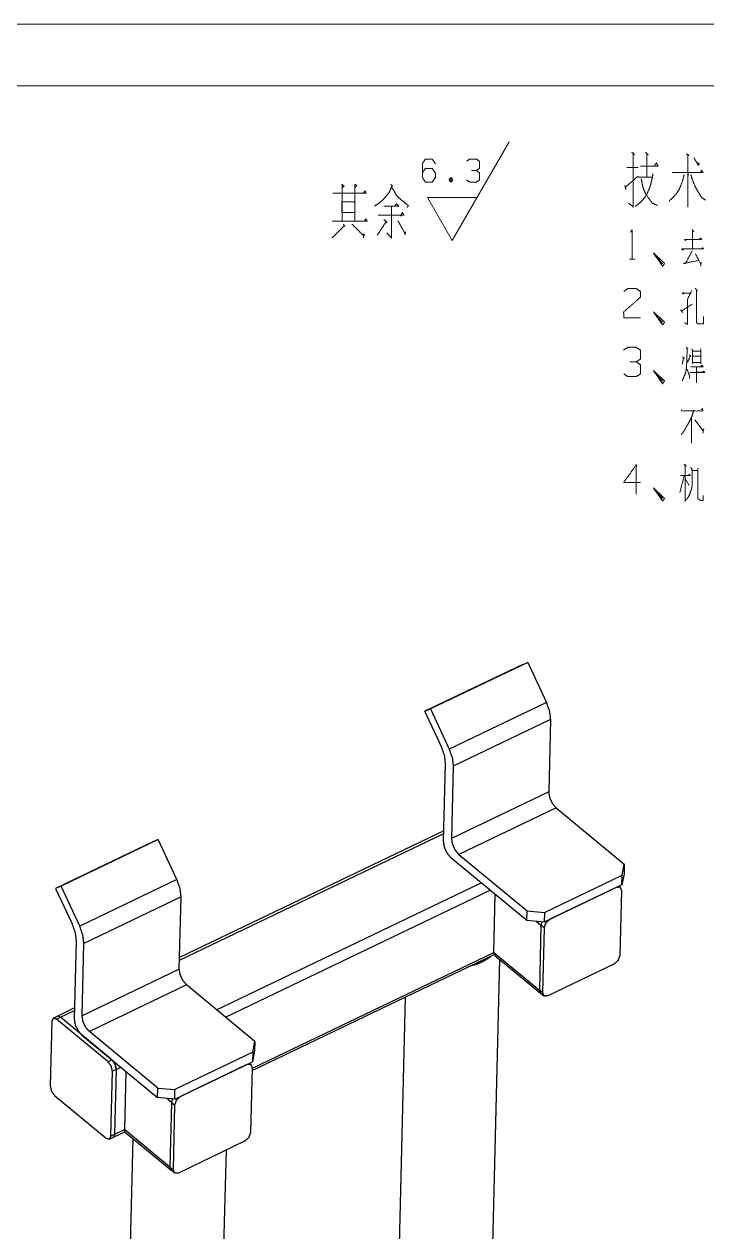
# Model space of a CAD drawing. Header units: millimetres. Extents: x 2210 to 79821, y -19430 to 2344.
# Drawn here: x 11980.5 to 12035.9, y 1691.9 to 1789.8 of the extents above; entities that cross this region are included whole.
import ezdxf

# ---------------------------------------------------------------- set-up
doc = ezdxf.new("R2010")
doc.units = ezdxf.units.MM
doc.layers.add('101', color=7, linetype='Continuous', true_color=0xffffff)

msp = doc.modelspace()

# ---------------------------------------------------------------- linework, layer by layer
at = {"layer": '101', "color": 133, "linetype": 'Continuous', "lineweight": 18}
for p, q in [((12089.953, 1789.822), (11669.953, 1789.822)), ((12084.953, 1784.822), (11694.953, 1784.822))]:
    msp.add_line(p, q, dxfattribs=at)
at = {"layer": '101', "color": 43, "linetype": 'Continuous', "lineweight": 18}
for p, q in [((12015.217, 1772.273), (12019.833, 1780.273)), ((12015.037, 1777.363), (12015.162, 1777.028)), ((12013.198, 1775.773), (12017.237, 1775.773)), ((12015.217, 1772.273), (12013.198, 1775.773))]:
    msp.add_line(p, q, dxfattribs=at)
at = {"layer": '101', "color": 72, "linetype": 'Continuous', "lineweight": 18}
for p, q in [((12029.372, 1778.203), (12030.274, 1778.203)), ((12030.274, 1777.416), (12031.414, 1777.416)), ((12029.585, 1770.766), (12030.009, 1770.766)), ((12034.615, 1757.903), (12034.615, 1755.853)), ((12034.88, 1757.728), (12035.552, 1756.853)), ((12035.605, 1757.028), (12035.534, 1756.653)), ((12034.014, 1753.191), (12033.678, 1751.841)), ((12034.084, 1752.991), (12034.42, 1752.416))]:
    msp.add_line(p, q, dxfattribs=at)
at = {"layer": '101', "color": 92, "linetype": 'Continuous', "lineweight": 25}
for p, q in [((12020.88, 1737.883), (12012.998, 1734.103)), ((12021.329, 1738.071), (12013.446, 1734.29)), ((12020.88, 1737.883), (12021.329, 1738.071)), ((12021.329, 1738.071), (12022.84, 1734.82)), ((12022.84, 1734.82), (12014.958, 1731.039)), ((12012.998, 1734.103), (12013.446, 1734.29)), ((12014.335, 1731.227), (12012.998, 1734.103)), ((12013.446, 1734.29), (12014.958, 1731.039)), ((12023.173, 1733.428), (12015.291, 1729.647)), ((12023.173, 1733.428), (12023.029, 1727.559)), ((12014.512, 1723.514), (12014.668, 1729.835)), ((12015.291, 1729.647), (12015.146, 1723.779)), ((12023.029, 1727.559), (12015.146, 1723.779)), ((12023.625, 1726.277), (12015.742, 1722.497)), ((12023.625, 1726.277), (12029.16, 1721.701)), ((11991.376, 1723.705), (11983.493, 1719.924)), ((11991.376, 1723.705), (11990.927, 1723.517)), ((11992.887, 1720.454), (11991.376, 1723.705)), ((11993.094, 1713.923), (12014.529, 1724.203)), ((12014.534, 1724.413), (11993.099, 1714.132)), ((11990.927, 1723.517), (11983.045, 1719.737)), ((12021.259, 1717.147), (12015.108, 1722.231)), ((12015.742, 1722.497), (12021.278, 1717.92)), ((12028.987, 1720.814), (12029.16, 1721.701)), ((12029.16, 1721.701), (12029.141, 1720.927)), ((12022.681, 1717.79), (12028.987, 1720.814)), ((12029.141, 1720.927), (12028.968, 1720.041)), ((12028.968, 1720.041), (12028.987, 1720.814)), ((11983.493, 1719.924), (11983.045, 1719.737)), ((11983.045, 1719.737), (11984.382, 1716.861)), ((11985.005, 1716.673), (11983.493, 1719.924)), ((11992.887, 1720.454), (11985.005, 1716.673)), ((11996.102, 1709.902), (12017.568, 1720.197)), ((12028.968, 1720.041), (12022.662, 1717.016)), ((11993.22, 1719.062), (11985.338, 1715.281)), ((11993.076, 1713.193), (11993.22, 1719.062)), ((11996.822, 1709.307), (12018.288, 1719.602)), ((12018.585, 1714.545), (12018.701, 1719.261)), ((12021.259, 1717.147), (12021.278, 1717.92)), ((12021.278, 1717.92), (12022.681, 1717.79)), ((12022.681, 1717.79), (12022.662, 1717.016)), ((12022.662, 1717.016), (12021.259, 1717.147)), ((12022.017, 1717.076), (12022.405, 1716.755)), ((12022.405, 1716.755), (12022.275, 1711.495)), ((11984.715, 1715.469), (11984.559, 1709.148)), ((11985.193, 1709.413), (11985.338, 1715.281)), ((11998.998, 1704.968), (12018.619, 1714.379)), ((11999.002, 1705.154), (12018.584, 1714.545)), ((12016.359, 1603.465), (12019.082, 1713.973)), ((12018.585, 1714.545), (12022.275, 1711.495)), ((12018.675, 1714.31), (12022.366, 1711.259)), ((11993.076, 1713.193), (11985.193, 1709.413)), ((11993.672, 1711.911), (11985.789, 1708.131)), ((11999.207, 1707.335), (11993.672, 1711.911)), ((12011.405, 1710.918), (12008.761, 1603.652)), ((11984.581, 1710.047), (11983.162, 1709.366)), ((11983.433, 1709.289), (11984.576, 1709.837)), ((11987.615, 1705.831), (11983.433, 1709.289)), ((11991.325, 1703.554), (11985.789, 1708.131)), ((11985.155, 1707.865), (11991.306, 1702.781)), ((11999.034, 1706.448), (11999.207, 1707.335)), ((11999.207, 1707.335), (11999.188, 1706.561)), ((11999.034, 1706.448), (11992.728, 1703.424)), ((11999.188, 1706.561), (11999.015, 1705.675)), ((11999.034, 1706.448), (11999.015, 1705.675)), ((11987.843, 1699.801), (11987.973, 1705.062)), ((11987.973, 1705.062), (11988.336, 1705.236)), ((11992.709, 1702.65), (11999.015, 1705.675)), ((11988.748, 1704.895), (11988.632, 1700.179)), ((11991.306, 1702.781), (11991.325, 1703.554)), ((11991.325, 1703.554), (11992.728, 1703.424)), ((11992.709, 1702.65), (11992.728, 1703.424)), ((11992.709, 1702.65), (11991.306, 1702.781)), ((11992.452, 1702.389), (11992.064, 1702.71)), ((11992.452, 1702.389), (11992.322, 1697.129)), ((11987.843, 1699.801), (11988.632, 1700.18)), ((11992.322, 1697.129), (11988.632, 1700.179)), ((11989.312, 1699.456), (11986.69, 1593.066)), ((11987.734, 1699.566), (11988.667, 1700.013)), ((11988.722, 1699.944), (11992.413, 1696.893)), ((11994.288, 1592.879), (11996.892, 1698.539))]:
    msp.add_line(p, q, dxfattribs=at)
at = {"layer": '101', "color": 72, "linetype": 'Continuous', "lineweight": 25}
for p, q in [((12028.495, 1719.814), (12023.135, 1717.243)), ((12028.866, 1719.812), (12028.729, 1719.926)), ((12028.827, 1714.316), (12028.957, 1719.576)), ((12022.405, 1716.755), (12022.275, 1711.495)), ((12022.651, 1716.552), (12022.405, 1716.755)), ((12022.651, 1716.552), (12022.521, 1711.291)), ((12022.983, 1711.054), (12028.343, 1713.625)), ((12022.521, 1711.291), (12022.275, 1711.495)), ((12022.366, 1711.259), (12022.612, 1711.056)), ((11982.737, 1708.979), (11982.607, 1703.718)), ((11983.162, 1709.366), (11982.847, 1709.215)), ((11983.433, 1709.289), (11983.118, 1709.138)), ((11987.3, 1705.68), (11983.118, 1709.138)), ((11987.615, 1705.831), (11983.433, 1709.289)), ((11987.615, 1705.831), (11987.3, 1705.68)), ((11987.973, 1705.062), (11987.658, 1704.911)), ((11987.843, 1699.801), (11987.973, 1705.062)), ((11998.542, 1705.448), (11993.182, 1702.877)), ((11998.913, 1705.446), (11998.775, 1705.56)), ((11998.874, 1699.95), (11999.004, 1705.21)), ((11987.528, 1699.65), (11987.658, 1704.911)), ((11982.965, 1702.949), (11987.148, 1699.491)), ((11992.452, 1702.389), (11992.322, 1697.129)), ((11992.452, 1702.389), (11992.698, 1702.186)), ((11992.698, 1702.186), (11992.568, 1696.925)), ((11987.418, 1699.414), (11987.734, 1699.566)), ((11987.843, 1699.801), (11987.528, 1699.65)), ((11993.03, 1696.688), (11998.39, 1699.259)), ((11992.322, 1697.129), (11992.568, 1696.925)), ((11992.413, 1696.893), (11992.659, 1696.69))]:
    msp.add_line(p, q, dxfattribs=at)
at = {"layer": '101', "color": 72, "linetype": 'Continuous', "lineweight": 18}
for points, knots in [([(12029.77, 1779.441), (12029.982, 1779.216), (12029.876, 1779.366), (12029.876, 1775.016), (12029.505, 1775.316)], [0, 0, 0.058118, 0.092645, 0.910293, 1, 1]), ([(12030.884, 1779.441), (12031.122, 1779.216), (12030.99, 1779.291), (12030.99, 1777.453)], [0, 0, 0.141501, 0.207218, 1, 1]), ([(12030.486, 1778.316), (12031.891, 1778.316), (12031.759, 1778.578), (12031.626, 1778.353)], [0, 0, 0.716771, 0.866787, 1, 1]), ([(12034.192, 1779.291), (12034.431, 1779.178), (12034.325, 1779.216), (12034.325, 1774.978), (12034.325, 1777.791), (12033.052, 1777.791), (12035.544, 1777.791), (12035.412, 1777.978), (12035.359, 1777.791)], [0, 0, 0.022712, 0.032399, 0.397212, 0.639344, 0.748901, 0.963455, 0.983225, 1, 1]), ([(12034.802, 1778.991), (12035.173, 1778.353), (12035.253, 1778.503), (12035.067, 1778.578)], [0, 0, 0.666004, 0.819281, 1, 1]), ([(12029.213, 1776.741), (12029.293, 1776.403), (12029.24, 1776.591), (12030.274, 1777.491)], [0, 0, 0.181306, 0.283187, 1, 1]), ([(12031.493, 1777.678), (12031.387, 1777.153), (12031.281, 1776.741), (12031.149, 1776.403), (12030.99, 1776.028), (12030.725, 1775.653), (12030.459, 1775.353), (12030.035, 1775.053)], [0, 0, 0.172181, 0.309106, 0.425668, 0.556623, 0.704264, 0.832969, 1, 1]), ([(12034.007, 1777.603), (12033.874, 1777.078), (12033.636, 1776.478), (12033.37, 1776.028), (12032.787, 1775.466)], [0, 0, 0.214887, 0.471142, 0.678416, 1, 1]), ([(12034.563, 1777.641), (12034.67, 1777.228), (12034.882, 1776.703), (12035.147, 1776.216), (12035.438, 1775.766), (12035.757, 1775.541)], [0, 0, 0.172227, 0.401193, 0.625588, 0.842424, 1, 1]), ([(12006.257, 1776.835), (12006.443, 1776.685), (12006.284, 1776.535), (12006.284, 1776.835), (12006.284, 1773.835), (12006.284, 1776.123), (12005.515, 1776.123), (12008.246, 1776.123), (12007.318, 1776.123), (12007.318, 1776.798), (12007.318, 1773.835), (12007.318, 1775.41), (12006.257, 1775.41), (12006.257, 1774.548), (12007.318, 1774.548), (12007.318, 1773.835), (12005.462, 1773.835), (12008.325, 1773.835), (12008.193, 1774.023), (12008.06, 1773.835)], [0, 0, 0.009717, 0.01862, 0.030836, 0.152989, 0.24613, 0.277436, 0.388627, 0.426411, 0.453896, 0.574522, 0.638652, 0.681834, 0.716953, 0.760134, 0.789145, 0.864711, 0.9813, 0.99065, 1, 1]), ([(12007.344, 1776.61), (12007.477, 1776.723), (12007.318, 1776.835)], [0, 0, 0.471535, 1, 1]), ([(12010.229, 1776.835), (12010.388, 1776.685), (12010.308, 1776.723), (12010.149, 1776.273), (12009.884, 1775.898), (12009.566, 1775.56), (12009.274, 1775.298), (12008.903, 1775.073)], [0, 0, 0.086309, 0.12102, 0.309421, 0.490705, 0.673783, 0.828666, 1, 1]), ([(12010.282, 1776.61), (12010.494, 1776.31), (12010.679, 1775.935), (12011.051, 1775.598), (12011.501, 1775.223), (12011.634, 1775.11), (12011.66, 1775.11), (12011.554, 1774.96)], [0, 0, 0.16272, 0.348027, 0.570218, 0.82989, 0.906889, 0.918635, 1, 1]), ([(12030.539, 1777.266), (12030.592, 1777.003), (12030.645, 1776.703), (12030.751, 1776.366), (12030.91, 1776.028), (12031.414, 1775.316), (12031.838, 1775.128)], [0, 0, 0.101609, 0.217193, 0.351417, 0.492973, 0.824035, 1, 1]), ([(12008.007, 1776.123), (12008.14, 1776.31), (12008.219, 1776.123)], [0, 0, 0.529971, 1, 1]), ([(12009.195, 1774.323), (12011.289, 1774.323), (12011.157, 1774.548), (12011.024, 1774.248)], [0, 0, 0.780475, 0.877786, 1, 1]), ([(12009.672, 1775.073), (12010.865, 1775.073), (12010.679, 1775.26), (12010.547, 1775.073)], [0, 0, 0.707431, 0.863851, 1, 1]), ([(12010.282, 1775.073), (12010.282, 1772.485), (12009.911, 1772.898)], [0, 0, 0.823415, 1, 1]), ([(12006.39, 1773.61), (12006.496, 1773.423), (12006.469, 1773.498), (12005.462, 1772.485)], [0, 0, 0.125001, 0.171159, 1, 1]), ([(12007.079, 1773.61), (12008.06, 1772.635), (12008.06, 1772.823), (12008.007, 1772.485)], [0, 0, 0.723289, 0.821343, 1, 1]), ([(12009.672, 1773.985), (12009.911, 1773.723), (12009.858, 1773.835), (12009.115, 1772.673)], [0, 0, 0.190889, 0.257814, 1, 1]), ([(12010.786, 1773.91), (12011.395, 1772.823), (12011.422, 1772.973), (12011.369, 1772.748)], [0, 0, 0.764772, 0.858208, 1, 1]), ([(12029.655, 1772.941), (12029.797, 1773.141), (12029.797, 1770.766)], [0, 0, 0.093489, 1, 1]), ([(12034.668, 1773.166), (12034.791, 1772.991), (12034.703, 1773.066), (12034.703, 1771.591), (12033.837, 1771.591), (12035.587, 1771.591), (12035.498, 1771.691), (12035.392, 1771.566)], [0, 0, 0.045422, 0.069988, 0.382589, 0.566135, 0.936978, 0.965261, 1, 1]), ([(12033.961, 1771.566), (12033.89, 1771.491), (12033.837, 1771.591)], [0, 0, 0.476601, 1, 1]), ([(12034.191, 1772.366), (12034.102, 1772.266), (12034.049, 1772.366), (12035.428, 1772.366), (12035.339, 1772.491), (12035.269, 1772.366)], [0, 0, 0.069428, 0.128326, 0.845633, 0.925284, 1, 1]), ([(12031.667, 1771.041), (12032.268, 1770.416), (12032.126, 1770.416), (12031.525, 1771.266), (12032.268, 1770.191), (12032.427, 1770.416), (12031.525, 1771.266)], [0, 0, 0.178028, 0.207066, 0.420802, 0.689039, 0.745613, 1, 1]), ([(12034.668, 1771.441), (12034.12, 1770.416), (12033.961, 1770.416), (12035.216, 1770.666), (12034.933, 1771.191), (12035.375, 1770.366), (12035.392, 1770.516), (12035.357, 1770.191)], [0, 0, 0.252058, 0.286558, 0.564066, 0.69339, 0.896354, 0.929106, 1, 1]), ([(12029.125, 1768.153), (12029.443, 1768.378), (12030.132, 1768.378), (12030.468, 1768.153), (12030.468, 1767.678), (12029.107, 1766.478), (12029.125, 1766.003), (12030.468, 1766.003)], [0, 0, 0.069695, 0.192978, 0.265279, 0.350229, 0.674741, 0.759749, 1, 1]), ([(12033.978, 1768.053), (12033.943, 1767.953), (12033.855, 1768.003), (12034.597, 1768.003)], [0, 0, 0.111652, 0.218549, 1, 1]), ([(12034.632, 1768.228), (12034.297, 1767.528), (12034.297, 1765.478), (12034.049, 1765.603)], [0, 0, 0.250154, 0.910669, 1, 1]), ([(12034.915, 1768.403), (12035.092, 1768.203), (12035.004, 1768.253), (12035.004, 1765.728), (12035.021, 1765.603), (12035.18, 1765.528), (12035.587, 1765.528), (12035.587, 1766.103)], [0, 0, 0.063903, 0.088215, 0.692697, 0.722919, 0.765024, 0.862342, 1, 1]), ([(12033.731, 1766.653), (12033.872, 1766.453), (12033.802, 1766.553), (12034.668, 1767.128)], [0, 0, 0.174096, 0.261152, 1, 1]), ([(12031.667, 1766.278), (12032.268, 1765.653), (12032.126, 1765.653), (12031.525, 1766.503), (12032.268, 1765.428), (12032.427, 1765.653), (12031.525, 1766.503)], [0, 0, 0.178028, 0.207066, 0.420802, 0.689039, 0.745613, 1, 1]), ([(12030.132, 1762.441), (12030.468, 1762.666), (12030.468, 1763.391), (12030.132, 1763.616), (12029.443, 1763.616), (12029.107, 1763.391)], [0, 0, 0.153881, 0.429852, 0.583737, 0.846128, 1, 1]), ([(12034.191, 1763.641), (12034.314, 1763.466), (12034.261, 1763.541), (12034.208, 1761.966), (12034.138, 1761.566), (12033.978, 1761.191), (12033.855, 1760.866)], [0, 0, 0.070423, 0.100605, 0.618414, 0.751883, 0.885732, 1, 1]), ([(12033.89, 1762.841), (12034.031, 1762.741), (12033.961, 1762.791), (12033.872, 1762.241)], [0, 0, 0.212016, 0.318024, 1, 1]), ([(12034.438, 1763.016), (12034.562, 1762.891), (12034.526, 1762.941), (12034.297, 1762.416)], [0, 0, 0.2171, 0.292679, 1, 1]), ([(12034.632, 1763.491), (12034.685, 1763.341), (12034.685, 1762.291), (12034.685, 1762.391), (12035.357, 1762.391), (12035.357, 1762.291), (12035.357, 1763.491), (12035.357, 1763.316), (12034.703, 1763.316), (12034.703, 1762.891), (12035.339, 1762.891)], [0, 0, 0.030763, 0.233819, 0.253158, 0.383049, 0.402389, 0.63445, 0.668292, 0.794762, 0.876952, 1, 1]), ([(12029.125, 1761.466), (12029.443, 1761.241), (12030.132, 1761.241), (12030.468, 1761.466), (12030.468, 1762.191), (12030.132, 1762.441), (12029.62, 1762.441)], [0, 0, 0.124122, 0.343688, 0.472453, 0.703382, 0.836742, 1, 1]), ([(12034.261, 1761.816), (12034.473, 1761.241), (12034.473, 1761.341), (12034.438, 1761.091)], [0, 0, 0.634855, 0.738446, 1, 1]), ([(12034.473, 1761.566), (12035.693, 1761.566), (12035.605, 1761.691), (12035.516, 1761.591), (12035.021, 1761.591), (12035.021, 1762.066), (12035.021, 1760.741)], [0, 0, 0.320853, 0.361123, 0.396236, 0.526437, 0.651407, 1, 1]), ([(12034.562, 1762.041), (12035.551, 1762.041), (12035.463, 1762.166), (12035.375, 1762.066)], [0, 0, 0.775514, 0.895461, 1, 1]), ([(12031.667, 1761.516), (12032.268, 1760.891), (12032.126, 1760.891), (12031.525, 1761.741), (12032.268, 1760.666), (12032.427, 1760.891), (12031.525, 1761.741)], [0, 0, 0.178028, 0.207066, 0.420802, 0.689039, 0.745613, 1, 1]), ([(12033.784, 1758.553), (12033.837, 1758.453), (12035.534, 1758.453), (12035.498, 1758.653), (12035.392, 1758.528)], [0, 0, 0.051998, 0.831408, 0.924705, 1, 1]), ([(12034.791, 1758.453), (12034.791, 1758.528), (12034.668, 1758.078), (12034.473, 1757.653), (12034.35, 1757.428), (12034.208, 1757.203), (12034.084, 1756.953), (12033.925, 1756.728), (12033.784, 1756.553)], [0, 0, 0.032458, 0.234398, 0.436628, 0.547735, 0.662718, 0.783421, 0.902653, 1, 1]), ([(12030.468, 1752.666), (12029.125, 1752.666), (12030.132, 1754.091), (12030.132, 1751.716)], [0, 0, 0.245874, 0.565298, 1, 1]), ([(12034.014, 1754.141), (12034.208, 1753.966), (12034.102, 1754.066), (12034.102, 1751.116)], [0, 0, 0.077914, 0.121329, 1, 1]), ([(12033.731, 1753.216), (12034.526, 1753.216), (12034.438, 1753.341), (12034.367, 1753.191)], [0, 0, 0.713801, 0.851183, 1, 1]), ([(12034.544, 1753.891), (12034.668, 1753.666), (12034.668, 1752.416), (12034.597, 1752.066), (12034.526, 1751.916), (12034.473, 1751.716), (12034.385, 1751.541), (12034.279, 1751.366), (12034.138, 1751.216)], [0, 0, 0.090307, 0.529927, 0.655504, 0.713825, 0.786591, 0.855541, 0.927503, 1, 1]), ([(12034.685, 1753.616), (12035.127, 1753.616), (12035.127, 1753.816), (12035.127, 1751.366), (12035.251, 1751.266), (12035.339, 1751.191), (12035.551, 1751.191), (12035.551, 1751.591)], [0, 0, 0.111056, 0.161322, 0.777049, 0.817032, 0.846159, 0.899469, 1, 1]), ([(12031.667, 1751.991), (12032.268, 1751.366), (12032.126, 1751.366), (12031.525, 1752.216), (12032.268, 1751.141), (12032.427, 1751.366), (12031.525, 1752.216)], [0, 0, 0.178028, 0.207066, 0.420802, 0.689039, 0.745613, 1, 1])]:
    msp.add_open_spline(points, degree=1, knots=knots, dxfattribs=at)
at = {"layer": '101', "color": 43, "linetype": 'Continuous', "lineweight": 18}
for points, knots in [([(12012.785, 1777.756), (12013.036, 1778.13), (12013.579, 1778.13), (12013.843, 1777.756), (12013.843, 1777.382), (12013.579, 1777.008), (12013.036, 1777.008), (12012.785, 1777.382), (12012.785, 1778.504), (12013.036, 1778.878), (12013.579, 1778.878), (12013.843, 1778.504)], [0, 0, 0.076963, 0.169763, 0.248074, 0.312018, 0.39033, 0.48313, 0.560092, 0.751926, 0.828889, 0.921689, 1, 1]), ([(12017.164, 1777.953), (12017.428, 1778.13), (12017.428, 1778.701), (12017.164, 1778.878), (12016.621, 1778.878), (12016.356, 1778.701)], [0, 0, 0.153872, 0.429849, 0.583721, 0.846128, 1, 1]), ([(12016.37, 1777.186), (12016.621, 1777.008), (12017.164, 1777.008), (12017.428, 1777.186), (12017.428, 1777.756), (12017.164, 1777.953), (12016.76, 1777.953)], [0, 0, 0.12412, 0.343693, 0.472448, 0.703377, 0.836727, 1, 1]), ([(12015.037, 1777.028), (12015.162, 1777.028), (12015.232, 1777.205), (12015.162, 1777.363), (12015.037, 1777.363), (12014.968, 1777.205), (12015.037, 1777.028), (12015.162, 1777.363)], [0, 0, 0.093983, 0.236792, 0.365957, 0.45994, 0.589105, 0.731914, 1, 1])]:
    msp.add_open_spline(points, degree=1, knots=knots, dxfattribs=at)
at = {"layer": '101', "color": 92, "linetype": 'Continuous', "lineweight": 25}
for points, knots in [([(12022.84, 1734.82), (12023.094, 1734.097), (12023.173, 1733.428)], [0, 0, 0.53183, 1, 1]), ([(12014.668, 1729.835), (12014.589, 1730.505), (12014.335, 1731.227)], [0, 0, 0.468156, 1, 1]), ([(12014.958, 1731.039), (12015.212, 1730.317), (12015.291, 1729.647)], [0, 0, 0.531844, 1, 1]), ([(12023.029, 1727.559), (12023.102, 1727.104), (12023.32, 1726.635), (12023.625, 1726.277)], [0, 0, 0.318089, 0.675386, 1, 1]), ([(12015.146, 1723.779), (12015.219, 1723.324), (12015.437, 1722.854), (12015.742, 1722.497)], [0, 0, 0.318099, 0.675379, 1, 1]), ([(12015.108, 1722.231), (12014.803, 1722.589), (12014.585, 1723.059), (12014.512, 1723.514)], [0, 0, 0.324632, 0.681915, 1, 1]), ([(11993.22, 1719.062), (11993.141, 1719.731), (11992.887, 1720.454)], [0, 0, 0.468156, 1, 1]), ([(11984.382, 1716.861), (11984.636, 1716.139), (11984.715, 1715.469)], [0, 0, 0.53183, 1, 1]), ([(12022.481, 1717.033), (12022.426, 1716.891), (12022.405, 1716.755)], [0, 0, 0.527095, 1, 1]), ([(11985.338, 1715.281), (11985.259, 1715.951), (11985.005, 1716.673)], [0, 0, 0.46817, 1, 1]), ([(12016.761, 1713.487), (12017.229, 1713.626), (12017.662, 1713.805)], [0, 0, 0.510752, 1, 1]), ([(12017.662, 1713.805), (12018.051, 1714.02), (12018.388, 1714.268)], [0, 0, 0.515035, 1, 1]), ([(12018.585, 1714.545), (12018.606, 1714.408), (12018.675, 1714.31)], [0, 0, 0.535356, 1, 1]), ([(11993.672, 1711.911), (11993.367, 1712.269), (11993.149, 1712.738), (11993.076, 1713.193)], [0, 0, 0.324621, 0.681902, 1, 1]), ([(12022.275, 1711.495), (12022.297, 1711.358), (12022.366, 1711.259)], [0, 0, 0.535367, 1, 1]), ([(11983.433, 1709.289), (11983.287, 1709.372), (11983.162, 1709.366)], [0, 0, 0.574217, 1, 1]), ([(11984.559, 1709.148), (11984.632, 1708.693), (11984.85, 1708.223), (11985.155, 1707.865)], [0, 0, 0.318087, 0.675386, 1, 1]), ([(11985.789, 1708.131), (11985.484, 1708.488), (11985.266, 1708.958), (11985.193, 1709.413)], [0, 0, 0.324629, 0.681902, 1, 1]), ([(11987.615, 1705.831), (11987.873, 1705.48), (11987.973, 1705.062)], [0, 0, 0.50378, 1, 1]), ([(11992.528, 1702.667), (11992.473, 1702.525), (11992.452, 1702.389)], [0, 0, 0.527176, 1, 1]), ([(11988.722, 1699.944), (11988.653, 1700.042), (11988.632, 1700.179)], [0, 0, 0.464627, 1, 1]), ([(11987.843, 1699.801), (11987.813, 1699.651), (11987.734, 1699.566)], [0, 0, 0.569007, 1, 1]), ([(11992.322, 1697.129), (11992.343, 1696.992), (11992.413, 1696.893)], [0, 0, 0.535361, 1, 1])]:
    msp.add_open_spline(points, degree=1, knots=knots, dxfattribs=at)
at = {"layer": '101', "color": 72, "linetype": 'Continuous', "lineweight": 25}
for points, knots in [([(12028.957, 1719.576), (12028.826, 1719.838), (12028.495, 1719.814)], [0, 0, 0.468361, 1, 1]), ([(12022.481, 1717.033), (12022.426, 1716.891), (12022.405, 1716.755)], [0, 0, 0.527095, 1, 1]), ([(12023.135, 1717.243), (12022.797, 1716.947), (12022.651, 1716.552)], [0, 0, 0.516292, 1, 1]), ([(12028.343, 1713.625), (12028.68, 1713.921), (12028.827, 1714.316)], [0, 0, 0.516275, 1, 1]), ([(12022.275, 1711.495), (12022.297, 1711.358), (12022.366, 1711.259)], [0, 0, 0.535367, 1, 1]), ([(12022.521, 1711.291), (12022.652, 1711.029), (12022.983, 1711.054)], [0, 0, 0.468392, 1, 1]), ([(11983.118, 1709.138), (11982.853, 1709.218), (11982.737, 1708.979)], [0, 0, 0.509637, 1, 1]), ([(11983.433, 1709.289), (11983.287, 1709.372), (11983.162, 1709.366)], [0, 0, 0.574217, 1, 1]), ([(11987.658, 1704.911), (11987.558, 1705.329), (11987.3, 1705.68)], [0, 0, 0.49622, 1, 1]), ([(11987.973, 1705.062), (11987.873, 1705.48), (11987.615, 1705.831)], [0, 0, 0.49622, 1, 1]), ([(11999.004, 1705.21), (11998.873, 1705.472), (11998.542, 1705.448)], [0, 0, 0.468392, 1, 1]), ([(11982.607, 1703.718), (11982.707, 1703.3), (11982.965, 1702.949)], [0, 0, 0.49622, 1, 1]), ([(11992.528, 1702.667), (11992.473, 1702.525), (11992.452, 1702.389)], [0, 0, 0.527176, 1, 1]), ([(11993.182, 1702.877), (11992.844, 1702.581), (11992.698, 1702.186)], [0, 0, 0.516264, 1, 1]), ([(11987.148, 1699.491), (11987.412, 1699.411), (11987.528, 1699.65)], [0, 0, 0.509664, 1, 1]), ([(11987.734, 1699.566), (11987.813, 1699.651), (11987.843, 1699.801)], [0, 0, 0.430993, 1, 1]), ([(11998.39, 1699.259), (11998.727, 1699.555), (11998.874, 1699.95)], [0, 0, 0.516279, 1, 1]), ([(11992.322, 1697.129), (11992.343, 1696.992), (11992.413, 1696.893)], [0, 0, 0.535361, 1, 1]), ([(11992.568, 1696.925), (11992.698, 1696.663), (11993.03, 1696.688)], [0, 0, 0.468376, 1, 1])]:
    msp.add_open_spline(points, degree=1, knots=knots, dxfattribs=at)

doc.saveas('drawing.dxf')
